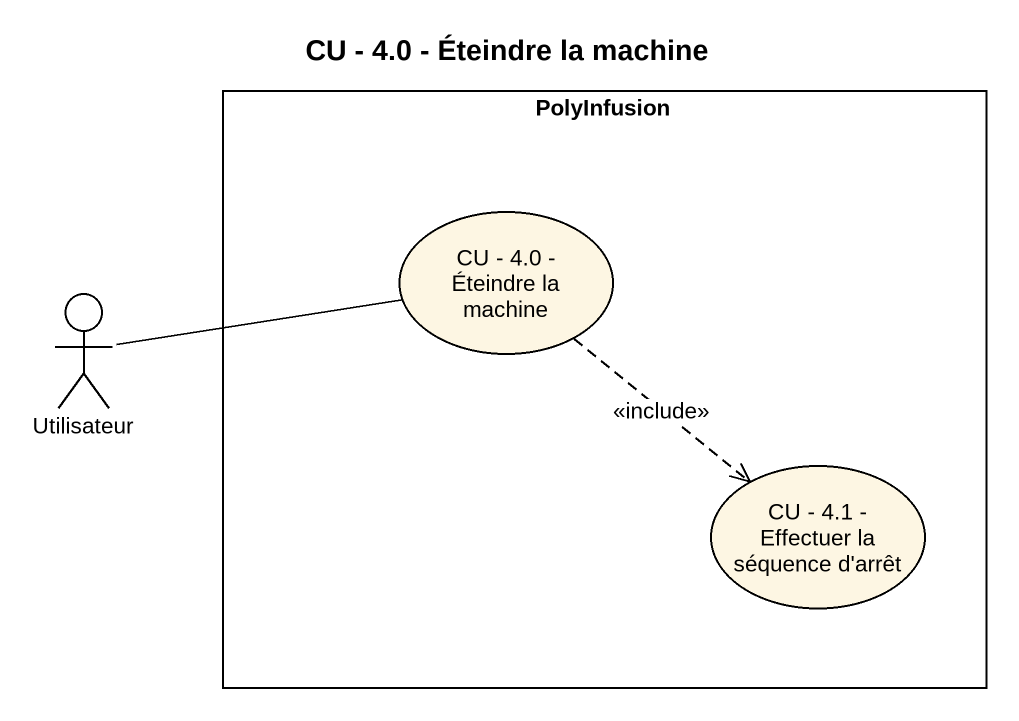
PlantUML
@startuml
title CU - 4.0 - Éteindre la machine
rectangle PolyInfusion {
  usecase "CU - 4.0 - Éteindre la machine" as CU_4_0_Éteindre_la_machine
  usecase "CU - 4.1 - Effectuer la séquence d'arrêt" as CU_4_1_Effectuer_la
}
actor Utilisateur
Utilisateur -right- CU_4_0_Éteindre_la_machine
CU_4_0_Éteindre_la_machine ..> CU_4_1_Effectuer_la : <<include>>
@enduml
